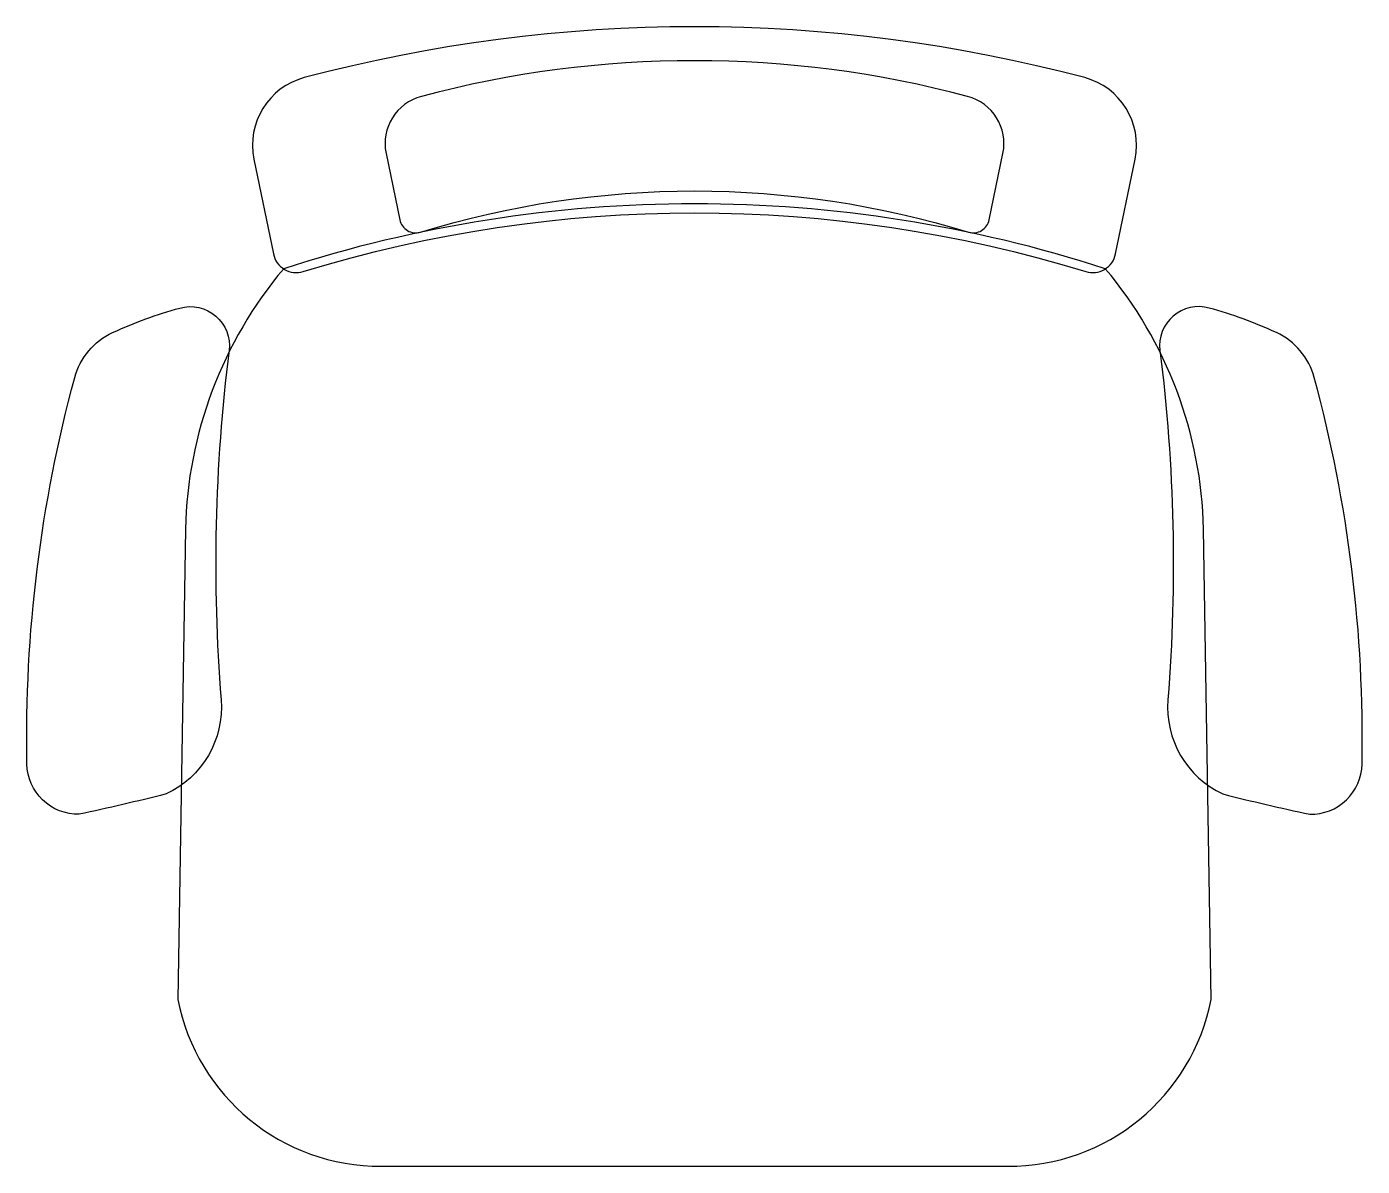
# Model space of a CAD drawing. Header units: millimetres. Extents: x -307 to 307, y -262 to 262.
import ezdxf

# ---------------------------------------------------------------- set-up
doc = ezdxf.new("R2010")
doc.units = ezdxf.units.MM
doc.header["$LTSCALE"] = 0.001

msp = doc.modelspace()

# ---------------------------------------------------------------- linework, layer by layer
for points in [[(-193.7, 157.63, 0.445735), (-180, 149.53, -0.149974), (180, 149.53, 0.445735), (193.7, 157.63), (202.7, 201.23, 0.397767), (179.5, 238.73, 0.130549), (-179.5, 238.73, 0.397767), (-202.7, 201.23), (-193.7, 157.63)], [(-135.59, 173.35, 0.445735), (-126, 167.68, -0.149974), (126, 167.68, 0.445735), (135.59, 173.35), (141.89, 203.87, 0.397767), (125.65, 230.12, 0.130549), (-125.65, 230.12, 0.397767), (-141.89, 203.87), (-135.59, 173.35)], [(-189, 150.83, 0.171067), (-234.2, 31.03), (-237.7, -185.37, 0.360184), (-144, -262.17), (144, -262.17, 0.360184), (237.7, -185.37), (234.2, 31.03, 0.171067), (189, 150.83, 0.157846), (-189, 150.83)], [(-285.1, 100.73, -0.221641), (-267.7, 121.43, -0.040686), (-236.8, 132.73, -0.534276), (-214.1, 113.23, 0.051327), (-217.8, -47.47, -0.313481), (-243.1, -90.87, -0.01033), (-283.1, -100.17, -0.415569), (-307.1, -77.07, -0.071013), (-285.1, 100.73)], [(285.1, 100.73, 0.221641), (267.7, 121.43, 0.040686), (236.8, 132.73, 0.534276), (214.1, 113.23, -0.051327), (217.8, -47.47, 0.313481), (243.1, -90.87, 0.01033), (283.1, -100.17, 0.415569), (307.1, -77.07, 0.071013), (285.1, 100.73)]]:
    msp.add_lwpolyline(points, format="xyb")

doc.saveas('drawing.dxf')
